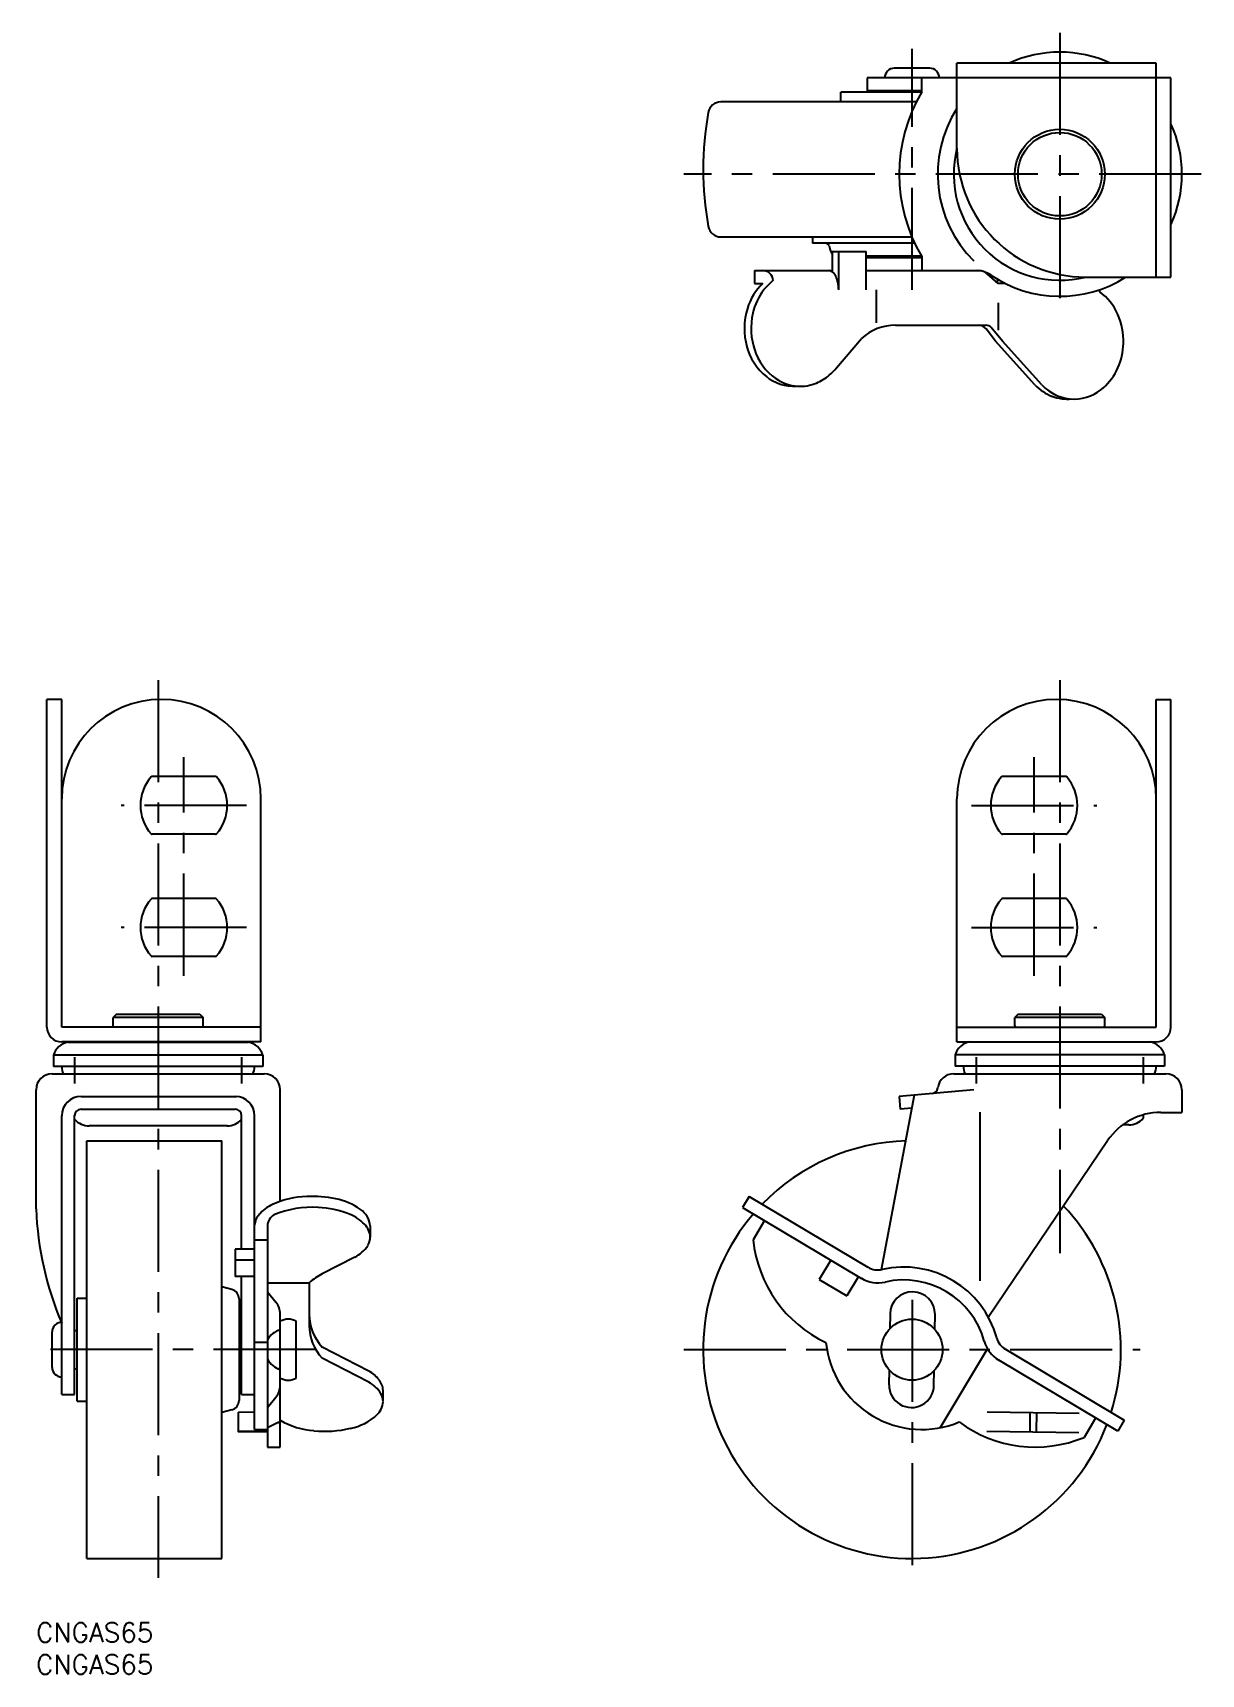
# Model space of a CAD drawing. Extents: x 0 to 181, y -8 to 247.
import ezdxf

# ---------------------------------------------------------------- set-up
doc = ezdxf.new("R2010")
doc.units = 0
doc.header["$LTSCALE"] = 0.5
doc.linetypes.add('CENTER', pattern=[50.8, 31.75, -6.35, 6.35, -6.35])
for name, color, linetype in [('MSM_CENTER', 1, 'CENTER'), ('MSM_CONTINUOUS', 7, 'CONTINUOUS'), ('MSM_PART_NUMBER', 7, 'CONTINUOUS')]:
    doc.layers.add(name, color=color, linetype=linetype)
doc.styles.get("Standard").update_dxf_attribs({"font": 'txt.shx', "height": 3, "bigfont": 'bigfont.shx'})

# ---------------------------------------------------------------- blocks, each defined once
blk = doc.blocks.new('*U4')
at = {"layer": 'MSM_PART_NUMBER'}
blk.add_text('CNGAS65', height=3, dxfattribs=at).set_placement((0, -3))
blk = doc.blocks.new('*U5')
at = {"layer": 'MSM_PART_NUMBER'}
blk.add_text('CNGAS65', height=3, dxfattribs=at).set_placement((0, -8))

msp = doc.modelspace()

# ---------------------------------------------------------------- linework, layer by layer
at = {"layer": 'MSM_CENTER'}
for p, q in [((159.32, 247.42), (159.32, 203.42)), ((136.32, 207.42), (136.32, 244.92)), ((181.32, 225.42), (100.83, 225.42)), ((19, 146.69), (19, 7.01)), ((159.32, 146.69), (159.32, 57.53)), ((23, 100.7), (23, 134.7)), ((155.32, 100.7), (155.32, 134.7)), ((32.75, 127.2), (13.25, 127.2)), ((145.57, 127.2), (165.07, 127.2)), ((32.75, 108.2), (13.25, 108.2)), ((145.57, 108.2), (165.07, 108.2)), ((6, 88), (6, 83.93)), ((32, 88), (32, 83.93)), ((146.32, 88), (146.32, 83.93)), ((172.32, 88), (172.32, 83.93)), ((136.32, 50.25), (136.32, 7)), ((43.5, 42.5), (-0.5, 42.5)), ((100.82, 42.5), (171.82, 42.5))]:
    msp.add_line(p, q, dxfattribs=at)
at = {"layer": 'MSM_CONTINUOUS'}
for p, q in [((174.32, 242.72), (143.32, 242.72)), ((143.32, 229.42), (143.32, 242.72)), ((174.32, 209.42), (174.32, 242.72)), ((176.62, 240.42), (129.32, 240.42)), ((129.32, 240.42), (129.32, 238.42)), ((139.07, 241.92), (133.57, 241.92)), ((137.86, 238.25), (137.86, 240.42)), ((176.62, 209.42), (176.62, 240.42)), ((137.82, 238.17), (125.24, 238.17)), ((125.24, 236.67), (125.24, 238.17)), ((137.86, 238.42), (129.32, 238.42)), ((133.32, 238.17), (133.32, 238.42)), ((137, 236.67), (106.58, 236.67)), ((106.58, 215.67), (136.3, 215.67)), ((120.82, 215.67), (120.82, 214.67)), ((136.75, 214.67), (120.82, 214.67)), ((123.41, 214.28), (123.51, 213.85)), ((123.87, 213.42), (129.17, 213.42)), ((123.87, 213.42), (123.87, 210.25)), ((124.91, 207.42), (124.91, 213.42)), ((129.17, 207.42), (129.17, 213.42)), ((137.82, 212.67), (129.17, 212.67)), ((137.86, 212.42), (129.17, 212.42)), ((133.32, 212.67), (133.32, 212.42)), ((137.86, 212.6), (137.86, 210.42)), ((111.81, 210.42), (123.87, 210.42)), ((111.81, 210.42), (111.81, 208.42)), ((129.17, 210.42), (146.72, 210.42)), ((149.75, 208.42), (148.04, 209.93)), ((111.81, 208.42), (113.08, 208.42)), ((113.23, 207.42), (114.69, 208.91)), ((130.72, 207.42), (130.72, 202.31)), ((150.84, 208.42), (149.75, 208.42)), ((163.32, 209.42), (176.62, 209.42)), ((149.77, 201.17), (149.77, 205.42)), ((133.77, 201.92), (147.87, 201.92)), ((124.57, 195.3), (128.46, 199.87)), ((149.33, 199.42), (147.85, 201.34)), ((150.38, 199.42), (148.64, 201.56)), ((155.46, 192.64), (149.33, 199.42)), ((156.51, 192.64), (150.38, 199.42)), ((1.7, 92.7), (1.7, 143.7)), ((4, 143.7), (1.7, 143.7)), ((4, 92.7), (4, 143.7)), ((174.32, 92.7), (174.32, 143.7)), ((174.32, 143.7), (176.62, 143.7)), ((176.62, 92.7), (176.62, 143.7)), ((27.94, 131.7), (18.06, 131.7)), ((160.26, 131.7), (150.38, 131.7)), ((35, 90.4), (35, 128.2)), ((143.32, 90.4), (143.32, 128.2)), ((27.94, 122.7), (18.06, 122.7)), ((160.26, 122.7), (150.38, 122.7)), ((27.94, 112.7), (18.06, 112.7)), ((160.26, 112.7), (150.38, 112.7)), ((27.94, 103.7), (18.06, 103.7)), ((160.26, 103.7), (150.38, 103.7)), ((12.5, 94.7), (12, 94.2)), ((12.5, 94.7), (25.5, 94.7)), ((25.5, 94.7), (26, 94.2)), ((152.82, 94.7), (152.32, 94.2)), ((152.82, 94.7), (165.82, 94.7)), ((165.82, 94.7), (166.32, 94.2)), ((35, 92.7), (4, 92.7)), ((26, 94.2), (12, 94.2)), ((12, 92.9), (12, 94.2)), ((26, 92.9), (26, 94.2)), ((143.32, 92.7), (174.32, 92.7)), ((166.32, 94.2), (152.32, 94.2)), ((152.32, 92.9), (152.32, 94.2)), ((166.32, 92.9), (166.32, 94.2)), ((35, 90.4), (4, 90.4)), ((4.95, 90.35), (33.05, 90.35)), ((143.32, 90.4), (174.32, 90.4)), ((145.27, 90.4), (173.37, 90.4)), ((35.3, 88.35), (2.7, 88.35)), ((2.7, 88.35), (2.7, 86.55)), ((35.3, 88.35), (35.3, 86.55)), ((143.02, 88.4), (143.02, 86.6)), ((175.62, 88.4), (143.02, 88.4)), ((175.62, 88.4), (175.62, 86.6)), ((2.49, 85.43), (35.5, 85.43)), ((35.3, 86.55), (2.7, 86.55)), ((142.81, 85.43), (175.82, 85.43)), ((175.62, 86.6), (143.02, 86.6)), ((0, 64.41), (0, 82.93)), ((7, 81.91), (31.21, 81.91)), ((38, 65.58), (38, 82.93)), ((136.64, 82.11), (131.54, 54.94)), ((145.95, 82.93), (134.32, 81.91)), ((134.32, 81.91), (134.5, 79.92)), ((178.32, 82.93), (178.32, 79.43)), ((7, 79.92), (31, 79.92)), ((136.28, 80.07), (134.5, 79.92)), ((146.86, 79.48), (146.86, 53.22)), ((175.04, 79.43), (178.32, 79.43)), ((4, 35.5), (4, 78.91)), ((6, 35.5), (6, 78.92)), ((29.72, 77.31), (8.28, 77.31)), ((32, 58.16), (32, 78.92)), ((34, 30.08), (34, 78.91)), ((170.04, 77.47), (169.09, 77.47)), ((172.32, 79.06), (172.32, 78.52)), ((7.9, 10), (7.9, 75)), ((7.9, 75), (28.9, 75)), ((28.9, 10), (28.9, 75)), ((148.19, 47.56), (166.76, 75.03)), ((110.97, 66.36), (109.94, 64.64)), ((109.94, 64.64), (128.45, 53.6)), ((110.97, 66.36), (129.47, 55.32)), ((36, 61.73), (36, 27.35)), ((52, 61.75), (52, 60.03)), ((113.38, 62.59), (111.58, 59.59)), ((34, 59.59), (36, 59.59)), ((31, 58.16), (31, 53.88)), ((34, 58.16), (31, 58.16)), ((34, 56.45), (31, 56.45)), ((49.6, 56.9), (44.55, 54.31)), ((123.68, 56.45), (121.89, 53.44)), ((34, 53.88), (31, 53.88)), ((32, 35.5), (32, 53.88)), ((127.98, 53.88), (126.18, 50.88)), ((30.49, 51.84), (28.9, 52.27)), ((36, 52.9), (42.5, 52.9)), ((36, 51.5), (37.31, 49.91)), ((42.5, 52.9), (42.5, 46.28)), ((121.89, 53.44), (126.18, 50.88)), ((6.4, 34.5), (6.4, 50.5)), ((6.4, 50.5), (7.9, 50.5)), ((31.6, 50.39), (31.6, 34.61)), ((38, 27.35), (38, 48)), ((40.5, 38.08), (40.5, 46.92)), ((132.9, 48.05), (132.87, 45.76)), ((139.87, 45.66), (139.9, 47.95)), ((2.5, 39.75), (2.5, 45.25)), ((6, 45.5), (6.4, 45.5)), ((32, 45.5), (31.6, 45.5)), ((36, 43.61), (34, 43.61)), ((37.8, 45.5), (37.71, 45.5)), ((51.78, 39.16), (44.55, 42.9)), ((51.78, 37.45), (44.55, 41.18)), ((140.72, 30.35), (148.06, 42.65)), ((150.86, 42.56), (169.36, 31.52)), ((6, 39.5), (6.4, 39.5)), ((32, 39.5), (31.6, 39.5)), ((37.8, 39.5), (37.73, 39.5)), ((132.78, 39.34), (132.74, 37.05)), ((139.74, 36.95), (139.78, 39.24)), ((168.34, 29.8), (149.83, 40.84)), ((54, 34.42), (54, 36.13)), ((4, 35.5), (6, 35.5)), ((6.4, 34.5), (7.9, 34.5)), ((32, 35.5), (34, 35.5)), ((36, 33.5), (37.31, 35.09)), ((30.49, 33.16), (28.9, 32.73)), ((31.5, 29.73), (31.5, 32.73)), ((34, 32.78), (31.51, 32.74)), ((37.77, 31.24), (36, 30.35)), ((148.03, 32.83), (162.34, 32.63)), ((154.68, 32.74), (154.64, 29.74)), ((155.68, 32.72), (155.64, 29.72)), ((164.9, 31.85), (163.11, 28.85)), ((169.36, 31.52), (168.34, 29.8)), ((36, 29.81), (31.51, 29.74)), ((36, 29.65), (31.51, 29.72)), ((36, 29.79), (33, 29.74)), ((33, 29.74), (33, 29.72)), ((36, 29.67), (33, 29.72)), ((34, 30.08), (36, 30.08)), ((147.99, 29.83), (162.3, 29.63)), ((36, 27.35), (38, 27.35)), ((7.9, 10), (28.9, 10))]:
    msp.add_line(p, q, dxfattribs=at)
for centre, radius in [((159.32, 225.42), 7), ((159.32, 225.42), 6.5), ((136.32, 42.5), 4.75)]:
    msp.add_circle(centre, radius, dxfattribs=at)
for centre, radius, start, end in [((159.32, 225.42), 19, 65.5782, 114.4218), ((133.57, 240.42), 1.5, 90, 180), ((139.07, 240.42), 1.5, 0, 90), ((159.32, 225.42), 25, 149.1263, 210.8737), ((153.82, 226.17), 50, 169.8001, 190.1999), ((106.58, 234.67), 2, 90, 169.8001), ((159.32, 225.42), 19, 147.3631, 225.2778), ((159.32, 225.42), 19, 335.5782, 24.4218), ((159.32, 225.42), 16.5, 165.8589, 284.1411), ((163.32, 229.42), 20, 180, 270), ((106.58, 217.67), 2, 190.1999, 270), ((122.92, 214.17), 0.5, 12.6804, 90), ((124.97, 214.17), 1.5, 192.6804, 222.4878), ((113.12, 208.85), 1.57, 2.0045, 90), ((123.34, 209.59), 0.836, 69.1486, 88.6484), ((123.26, 209.36), 1.08, 53.2157, 69.5215), ((122.81, 208.8), 1.8, 31.5843, 52.2713), ((121.5, 207.99), 3.33, 16.4273, 31.6739), ((146.36, 206.42), 4, 55.6988, 90), ((146.72, 208.42), 2, 48.7698, 90), ((159.32, 225.42), 19, 235.6988, 302.6369), ((119.38, 201.91), 9.06, 134.0114, 163.169), ((120.84, 201.7), 9.52, 143.0092, 167.2864), ((119.78, 207.48), 5.13, 2.7077, 16.5161), ((119.26, 207.43), 5.65, 0.9033, 2.9528), ((148.4, 210.42), 2, 300.8943, 315.0209), ((148.49, 210.42), 2, 299.254, 315.0209), ((162.27, 205.96), 3.46, 19.6068, 24.9243), ((160.44, 200.17), 8.61, 23.3827, 53.7365), ((120.71, 201.42), 10.48, 162.7421, 195.6964), ((121.75, 201.43), 10.47, 166.9609, 199.2211), ((133.77, 194.02), 7.9, 90, 132.2221), ((146.66, 200.42), 1.5, 37.7135, 90), ((147.87, 200.92), 1, 39.1654, 90), ((158.93, 199.45), 10.29, 358.0281, 23.7221), ((119.26, 200.9), 8.95, 193.8929, 231.6973), ((120.12, 200.77), 8.72, 197.2341, 235.1812), ((159.76, 199.19), 9.45, 311.7732, 359.3886), ((118.62, 199.8), 7.44, 292.5003, 310.4869), ((118.05, 200.45), 8.3, 310.5451, 321.6949), ((117.9, 199.22), 6.78, 230.636, 273.7546), ((119.01, 199.29), 6.87, 235.7797, 265.9581), ((118.95, 199.02), 6.6, 266.2963, 292.441), ((160.81, 197.79), 7.43, 223.9137, 249.2027), ((161.66, 197.51), 7.09, 223.4106, 269.5794), ((161.48, 197.38), 6.95, 271.0099, 312.8935), ((160.57, 197.32), 6.9, 249.3158, 274.7713), ((19.5, 128.2), 15.5, 0, 180), ((158.82, 128.2), 15.5, 0, 180), ((23, 127.2), 6.75, 138.9674, 221.0326), ((18.06, 131.5), 0.2, 90, 138.9674), ((27.94, 131.5), 0.2, 41.0326, 90), ((23, 127.2), 6.75, 318.9674, 41.0326), ((155.32, 127.2), 6.75, 138.9674, 221.0326), ((150.38, 131.5), 0.2, 90, 138.9674), ((160.26, 131.5), 0.2, 41.0326, 90), ((155.32, 127.2), 6.75, 318.9674, 41.0326), ((18.06, 122.9), 0.2, 221.0326, 270), ((27.94, 122.9), 0.2, 270, 318.9674), ((150.38, 122.9), 0.2, 221.0326, 270), ((160.26, 122.9), 0.2, 270, 318.9674), ((23, 108.2), 6.75, 138.9674, 221.0326), ((18.06, 112.5), 0.2, 90, 138.9674), ((27.94, 112.5), 0.2, 41.0326, 90), ((23, 108.2), 6.75, 318.9674, 41.0326), ((155.32, 108.2), 6.75, 138.9674, 221.0326), ((150.38, 112.5), 0.2, 90, 138.9674), ((160.26, 112.5), 0.2, 41.0326, 90), ((155.32, 108.2), 6.75, 318.9674, 41.0326), ((18.06, 103.9), 0.2, 221.0326, 270), ((27.94, 103.9), 0.2, 270, 318.9674), ((150.38, 103.9), 0.2, 221.0326, 270), ((160.26, 103.9), 0.2, 270, 318.9674), ((4, 92.7), 2.3, 180, 270), ((152.52, 92.9), 0.2, 180, 270), ((166.12, 92.9), 0.2, 270, 0), ((174.32, 92.7), 2.3, 270, 360), ((5.55, 87.41), 3, 101.5188, 161.7483), ((32.45, 87.41), 3, 18.2517, 78.4812), ((145.87, 87.46), 3, 101.5188, 161.7483), ((172.77, 87.46), 3, 18.2517, 78.4812), ((2.5, 82.93), 2.5, 90, 180), ((6, 86.37), 1.99, 174.6523, 209.7503), ((32, 86.37), 1.99, 330.2497, 5.3477), ((35.5, 82.93), 2.5, 0, 90), ((142.82, 82.93), 2.5, 90, 173.1322), ((146.32, 86.42), 1.99, 174.6523, 209.7503), ((172.32, 86.42), 1.99, 330.2497, 5.3477), ((175.82, 82.93), 2.5, 0, 90), ((7, 78.91), 3, 90, 180), ((31, 78.91), 3, 0, 90), ((139.35, 83.35), 1, 275, 353.1322), ((7, 78.92), 1, 90, 180), ((31, 78.92), 1, 0, 90), ((175.04, 69.43), 10, 90, 145.9469), ((8.28, 80.31), 3, 220.5682, 270), ((29.72, 80.31), 3, 270, 319.4318), ((170.04, 80.47), 3, 270, 319.4584), ((136.32, 42.5), 32.5, 91.537, 135.839), ((50.5, 66.42), 50.54, 182.2728, 203.0648), ((39.35, 59.47), 6.17, 114.4405, 139.0616), ((42.58, 52.41), 13.94, 91.8919, 114.515), ((42.89, 49.45), 15.2, 86.0481, 112.7718), ((43.02, 49.57), 16.79, 77.515, 93.0693), ((43.32, 50.12), 14.51, 67.8636, 87.5956), ((44.71, 56.2), 9.95, 54.5577, 78.794), ((48.68, 61.51), 3.33, 4.066, 57.1999), ((136.32, 42.5), 32.5, 342.5237, 43.463), ((36.83, 61.66), 2.83, 139.1421, 175.9448), ((38, 61.73), 2, 120.0542, 180), ((46.52, 57.6), 6.38, 43.6962, 69.1365), ((49.01, 59.9), 3, 2.6073, 44.8306), ((136.32, 42.5), 32.5, 139.4382, 338.9244), ((49.4, 60.06), 2.6, 328.1829, 359.4244), ((131.47, 61.7), 20, 186.0512, 244.7205), ((47.22, 61.59), 5.27, 296.8739, 326.5238), ((48.92, 45.77), 9.59, 117.1271, 132.0481), ((131.01, 57.9), 3, 239.1813, 282.9431), ((135.04, 40.35), 15, 15.4196, 102.9431), ((30.1, 50.39), 1.5, 0, 75), ((131.01, 57.9), 5, 239.1813, 282.9431), ((135.04, 40.35), 13, 15.4196, 102.9431), ((136.4, 48), 3.5, 359.1813, 179.1813), ((35, 48), 3, 0, 39.5584), ((4, 45.25), 1.5, 90, 180), ((39.25, 44.75), 2.5, 60, 120), ((49.86, 48), 7.36, 180, 223.837), ((49.86, 46.28), 7.36, 180, 223.837), ((39.01, 42.25), 3.5, 106.7269, 149.2311), ((37.8, 45.7), 0.2, 270, 326.5964), ((137.86, 45.08), 15, 185.6066, 292.7561), ((152.39, 45.14), 5, 195.4196, 239.1813), ((152.39, 45.14), 3, 195.4196, 239.1813), ((39.06, 42.74), 3.5, 208.9888, 252.3449), ((4, 39.75), 1.5, 180, 270), ((37.8, 39.3), 0.2, 33.6626, 90), ((49.18, 34.46), 5.38, 38.7311, 61.0162), ((35, 37), 3, 320.4416, 0), ((39.25, 40.25), 2.5, 240, 300), ((49.52, 33.18), 4.83, 30.7251, 62.0687), ((51.15, 36.04), 2.85, 1.9107, 38.7665), ((136.24, 37), 3.5, 179.1813, 359.1813), ((30.1, 34.61), 1.5, 285, 0), ((50.98, 34.55), 3.02, 312.006, 357.0979), ((51.42, 34.39), 2.58, 0.5848, 29.1085), ((31.51, 32.73), 0.01, 90.9192, 180), ((37.26, 30.71), 0.738, 0, 46.4916), ((44.03, 41.71), 11.84, 239.3838, 266.2213), ((47.24, 38.68), 8.59, 281.2153, 313.0278), ((155.52, 47.35), 20, 233.6422, 292.3114), ((31.51, 29.73), 0.01, 90.9192, 269.0808), ((44.99, 46.8), 17, 264.1338, 283.3601)]:
    msp.add_arc(centre, radius, start, end, dxfattribs=at)

# ---------------------------------------------------------------- block references
for name in ['*U4', '*U5']:
    msp.add_blockref(name, (0, 0), dxfattribs=at)

doc.saveas('drawing.dxf')
